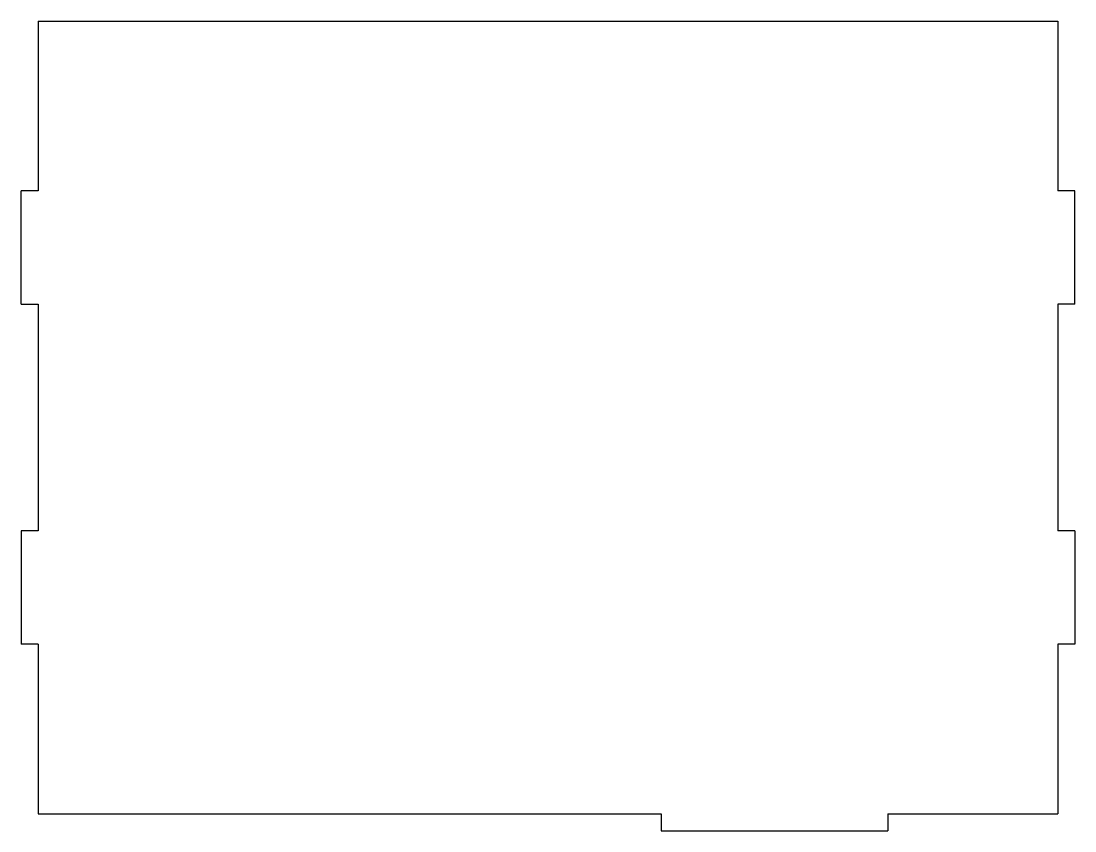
# Model space of a CAD drawing. Extents: x -68 to 118, y 0 to 143.
import ezdxf

# ---------------------------------------------------------------- set-up
doc = ezdxf.new("R2010")
doc.units = 0
doc.layers.add('VISIBLE', color=7, linetype='CONTINUOUS')

msp = doc.modelspace()

# ---------------------------------------------------------------- linework, layer by layer
at = {"layer": 'VISIBLE'}
for p, q in [((-65, 143), (115, 143)), ((-65, 143), (-65, 113)), ((115, 143), (115, 113)), ((-65, 113), (-68, 113)), ((-68, 93), (-68, 113)), ((118, 113), (115, 113)), ((118, 93), (118, 113)), ((-68, 93), (-65, 93)), ((-65, 93), (-65, 53)), ((115, 93), (115, 53)), ((118, 93), (115, 93)), ((-65, 53), (-68, 53)), ((-68, 53), (-68, 33)), ((118, 53), (115, 53)), ((118, 53), (118, 33)), ((-65, 33), (-68, 33)), ((-65, 33), (-65, 3)), ((115, 33), (115, 3)), ((118, 33), (115, 33)), ((-65, 3), (45, 3)), ((45, 3), (45, 0)), ((85, 3), (85, 0)), ((85, 3), (115, 3)), ((45, 0), (85, 0))]:
    msp.add_line(p, q, dxfattribs=at)

doc.saveas('drawing.dxf')
